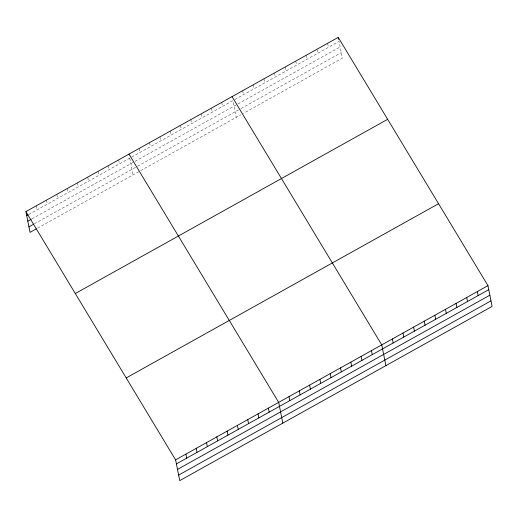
<?xml version="1.0" encoding="UTF-8"?>
<svg xmlns="http://www.w3.org/2000/svg" width="518" height="518" viewBox="0 0 518 518"><rect width="100%" height="100%" fill="white"/><g stroke="black" fill="none" stroke-linecap="round" stroke-linejoin="round"><path stroke-width="0.39" stroke-dasharray="2.59 1.94" d="M28.762 214.478L232.854 100.634L236.202 117.372M234.848 99.527L339.057 41.401L342.398 58.133L243.499 113.3M31.928 218.849L134.317 161.739M135.004 161.351L237.276 104.306M237.943 103.937L340.158 46.924M34.441 223.77L136.83 166.66M137.516 166.278L240.404 108.884M241.071 108.515L341.297 52.609M37.607 228.147L139.996 171.031M140.682 170.649L240.844 114.782M327.635 43.305L328.438 47.319M317.01 49.229L317.812 53.244M306.391 55.154L307.193 59.169M295.772 61.072L296.574 65.093M285.153 66.997L285.955 71.018M274.534 72.921L275.336 76.942M263.915 78.846L264.717 82.867M253.296 84.771L254.098 88.792M242.67 90.695L243.473 94.71M221.743 102.37L222.546 106.384M211.435 108.12L212.238 112.134M201.126 113.863L201.929 117.884M190.825 119.613L191.628 123.634M180.517 125.362L181.319 129.383M170.208 131.112L171.011 135.133M159.9 136.862L160.703 140.883M149.592 142.612L150.395 146.633M139.284 148.362L140.087 152.383M129.778 158.132L133.126 174.864M118.667 159.861L119.47 163.882M108.359 165.611L109.162 169.632M98.051 171.361L98.854 175.382M87.743 177.111L88.546 181.132M77.441 182.86L78.244 186.881M67.133 188.61L67.936 192.625M56.825 194.36L57.627 198.375M46.516 200.11L47.319 204.124M36.208 205.86L37.011 209.874"/><path stroke-width="0.78" d="M25.9 211.609L338.254 37.38L487.956 285.638L492.1 306.391L179.746 480.62L175.602 459.867L25.9 211.609L30.044 232.362L36.234 228.911M26.703 215.624L28.076 214.86M27.804 221.147L31.242 219.231M28.943 226.839L33.754 224.158M75.304 293.531L387.652 119.308M126.198 377.939L438.552 203.716M175.602 459.867L487.956 285.638M176.405 463.882L488.759 289.659M177.506 469.405L489.86 295.182M178.645 475.097L490.999 300.867M232.051 96.62L381.753 344.878L385.904 365.63M128.976 154.111L278.678 402.369L282.822 423.122M477.331 291.563L478.133 295.584M466.712 297.487L467.514 301.502M456.093 303.412L456.895 307.427M445.474 309.337L446.276 313.351M434.855 315.255L435.657 319.276M424.236 321.179L425.038 325.2M413.61 327.104L414.419 331.125M402.991 333.029L403.794 337.05M338.254 37.38L338.655 39.387M392.372 338.953L393.175 342.968M371.445 350.628L372.248 354.642M361.137 356.378L361.94 360.392M350.828 362.127L351.631 366.142M340.52 367.877L341.323 371.892M330.212 373.627L331.021 377.641M319.91 379.37L320.713 383.391M309.602 385.12L310.405 389.141M299.294 390.87L300.097 394.891M288.986 396.62L289.789 400.641M268.369 408.119L269.172 412.14M258.061 413.869L258.864 417.89M247.753 419.619L248.556 423.64M237.445 425.369L238.248 429.39M227.137 431.118L227.939 435.139M216.828 436.868L217.631 440.889M206.527 442.618L207.329 446.639M196.218 448.368L197.021 452.389M185.91 454.118L186.713 458.132"/></g></svg>
